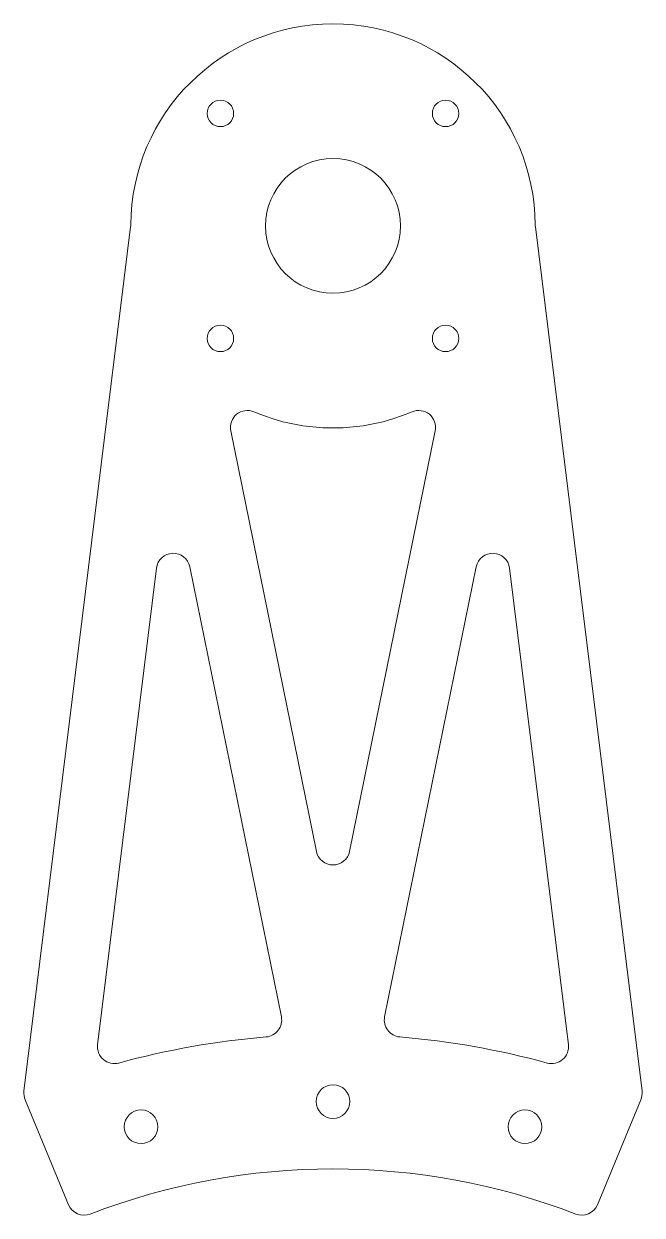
# Model space of a CAD drawing. Header units: inches. Extents: x -1.15 to 1.15, y 2.33 to 6.75.
import ezdxf

# ---------------------------------------------------------------- set-up
doc = ezdxf.new("R2010")
doc.units = ezdxf.units.IN
doc.header["$MEASUREMENT"] = 0
doc.layers.add('Exterior', color=250, linetype='Continuous')
doc.layers.add('Interior', color=1, linetype='Continuous')

msp = doc.modelspace()

# ---------------------------------------------------------------- linework, layer by layer
at = {"layer": 'Exterior', "linetype": 'Continuous', "lineweight": 15}
for p, q in [((-0.7505, 5.9963), (-1.146, 2.788)), ((1.146, 2.788), (0.7505, 5.9963)), ((-1.1417, 2.7564), (-0.9803, 2.3667)), ((0.9803, 2.3667), (1.1417, 2.7564))]:
    msp.add_line(p, q, dxfattribs=at)
for centre, radius, start, end in [((0, 6), 0.75, 0.2761, 179.7239), ((-0.8125, 6.0039), 0.0625, 352.971, 359.7239), ((0.8125, 6.0039), 0.0625, 180.2761, 187.029), ((-1.084, 2.7803), 0.0625, 172.971, 202.5), ((1.084, 2.7803), 0.0625, 337.5, 7.029), ((0, 0), 2.5, 68.8976, 111.1024), ((-0.9226, 2.3907), 0.0625, 202.5, 291.1024), ((0.9226, 2.3907), 0.0625, 248.8976, 337.5)]:
    msp.add_arc(centre, radius, start, end, dxfattribs=at)
at = {"layer": 'Interior', "linetype": 'Continuous', "lineweight": 15}
for p, q in [((-0.379, 5.2398), (-0.0612, 3.678)), ((0.0612, 3.678), (0.379, 5.2398)), ((-0.1916, 3.0645), (-0.5314, 4.7349)), ((0.5314, 4.7349), (0.1916, 3.0645)), ((-0.6547, 4.7301), (-0.8728, 2.9609)), ((0.8728, 2.9609), (0.6547, 4.7301))]:
    msp.add_line(p, q, dxfattribs=at)
for centre, radius in [((-0.4176, 6.4176), 0.0492), ((0.4176, 6.4176), 0.0492), ((0, 6), 0.25), ((-0.4176, 5.5824), 0.0492), ((0.4176, 5.5824), 0.0492), ((0, 2.75), 0.0625), ((-0.7118, 2.6563), 0.0625), ((0.7118, 2.6563), 0.0625)]:
    msp.add_circle(centre, radius, dxfattribs=at)
for centre, radius, start, end in [((-0.3178, 5.2522), 0.0625, 66.9776, 191.5005), ((0, 6), 0.75, 246.9776, 293.0224), ((0.3178, 5.2522), 0.0625, 348.4995, 113.0224), ((-0.5927, 4.7224), 0.0625, 11.5005, 172.971), ((0.5927, 4.7224), 0.0625, 7.029, 168.4995), ((0, 3.6904), 0.0625, 191.5005, 348.4995), ((-0.2528, 3.052), 0.0625, 274.7349, 11.5005), ((0.2528, 3.052), 0.0625, 168.4995, 265.2651), ((0, 0), 3, 94.7349, 105.3521), ((0, 0), 3, 74.6479, 85.2651), ((-0.8108, 2.9532), 0.0625, 172.971, 285.3521), ((0.8108, 2.9532), 0.0625, 254.6479, 7.029)]:
    msp.add_arc(centre, radius, start, end, dxfattribs=at)

doc.saveas('drawing.dxf')
